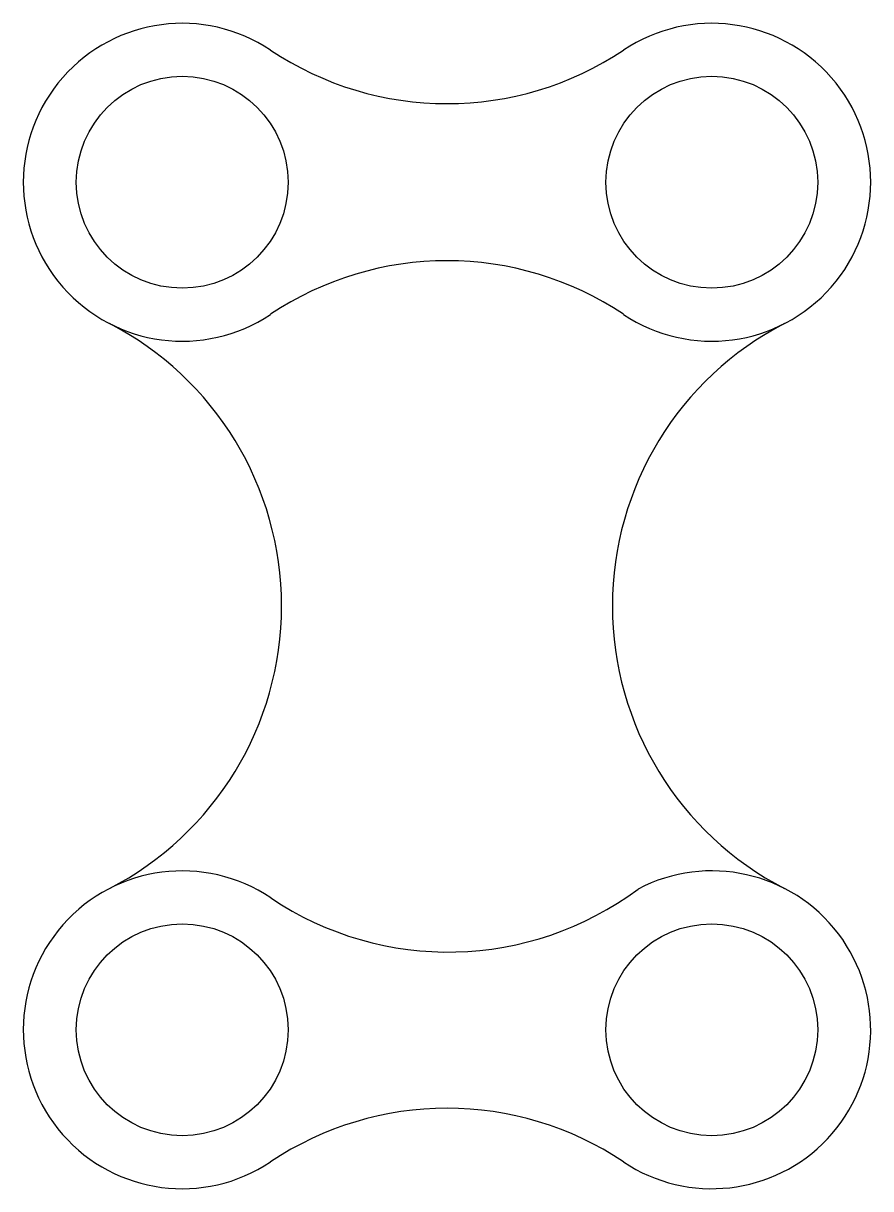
# Model space of a CAD drawing. Header units: millimetres. Extents: x 1205 to 1285, y 1475 to 1585.
import ezdxf

# ---------------------------------------------------------------- set-up
doc = ezdxf.new("R2010")
doc.units = ezdxf.units.MM

msp = doc.modelspace()

# ---------------------------------------------------------------- linework, layer by layer
for centre in [(1219.52, 1569.66), (1269.52, 1569.66), (1219.52, 1489.66), (1269.52, 1489.66)]:
    msp.add_circle(centre, 10)
for centre, radius, start, end in [((1219.52, 1569.66), 15, 56.251, 303.749), ((1269.52, 1569.66), 15, 236.251, 123.749), ((1244.52, 1607.08), 30, 236.251, 303.749), ((1244.52, 1532.25), 30, 56.251, 123.749), ((1198.9, 1529.66), 30, 297.266, 62.734), ((1290.13, 1529.66), 30, 117.266, 242.734), ((1219.52, 1489.66), 15, 56.0782, 303.749), ((1269.52, 1489.66), 15, 236.251, 117.6271), ((1244.63, 1527), 30, 236.0782, 306.7066), ((1244.52, 1452.25), 30, 56.251, 123.749), ((1244.52, 1452.25), 30, 56.251, 123.749)]:
    msp.add_arc(centre, radius, start, end)

doc.saveas('drawing.dxf')
